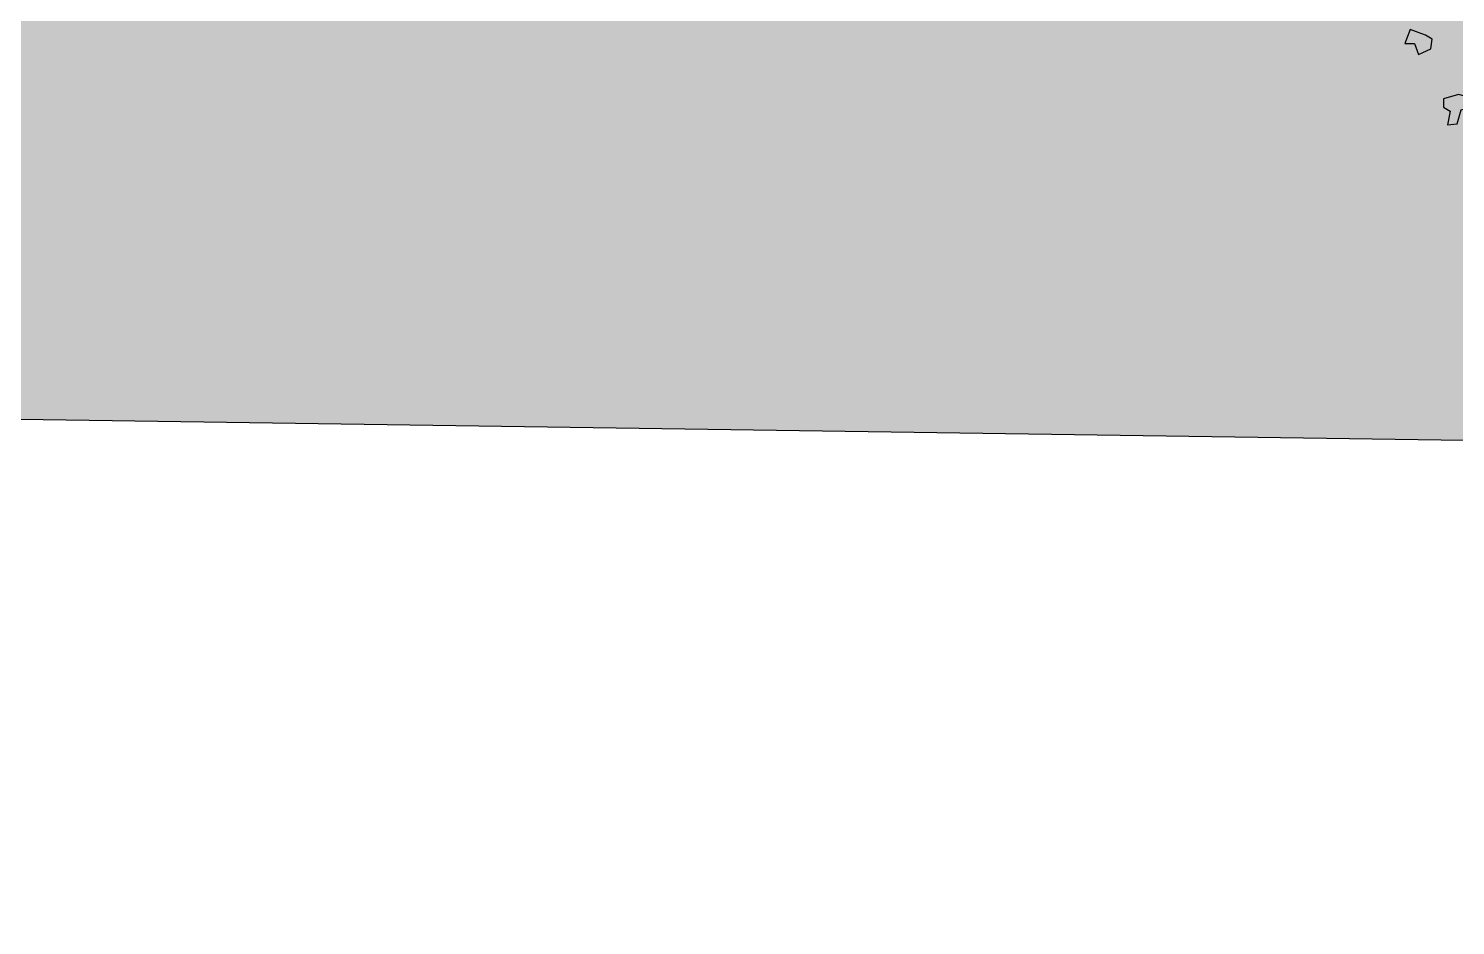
# Model space of a CAD drawing. Header units: inches. Extents: x 11.9 to 85.3, y 21.1 to 37.4.
# Drawn here: x 31.252 to 32.857, y 21.109 to 22.117 of the extents above; entities that cross this region are included whole.
import ezdxf

# ---------------------------------------------------------------- set-up
doc = ezdxf.new("R2010")
doc.units = ezdxf.units.IN
doc.header["$MEASUREMENT"] = 0
doc.layers.add('CAY', color=94, linetype='Continuous')
doc.layers.add('CAY-3', color=61, linetype='Continuous')

# ---------------------------------------------------------------- blocks, each defined once
blk = doc.blocks.new('A$C76451831')
at = {"layer": 'CAY-3'}
for points in [[(56.6, 339.4), (18.3, 353.5), (4.7, 318.7), (28.9, 318.7), (38.9, 291), (70.2, 305.2), (73.7, 329.4)], [(167.4, 183.7), (139.7, 190.7), (101.4, 180.1), (101.4, 159.5), (118.5, 148.9), (112, 114.6), (136.2, 117.6), (146.2, 152.4), (156.8, 155.9), (191.6, 170.1)]]:
    blk.add_lwpolyline(points, close=True, dxfattribs=at)

msp = doc.modelspace()

# ---------------------------------------------------------------- hatches: boundary and pattern name
at = {"true_color": 0x000000}
h = msp.add_hatch(color=18, dxfattribs=at)
h.dxf.hatch_style = 1
h.paths.add_polyline_path([(70.5198, 21.5465), (69.2436, 22.3819), (69.2436, 24.0633), (69.1166, 24.0633), (69.1166, 22.2596), (70.2537, 21.5191), (12.4966, 22.5475), (12.4966, 21.9488), (70.5198, 21.1086)])

# ---------------------------------------------------------------- linework, layer by layer
msp.add_lwpolyline([(12.4966, 22.5475), (70.2537, 21.5191), (69.1166, 22.2596), (69.1166, 24.0633), (67.0614, 24.0633), (69.2436, 24.0633), (69.2436, 22.3819), (70.5198, 21.5465), (70.5198, 21.1086), (12.4966, 21.9488)], close=True)

# ---------------------------------------------------------------- block references
at = {"layer": 'CAY', "xscale": 0.0004489089019145984, "yscale": 0.0004489089019145984, "zscale": 0.0004489089019145984}
msp.add_blockref('A$C76451831', (32.7975, 21.9573), dxfattribs=at)

doc.saveas('drawing.dxf')
